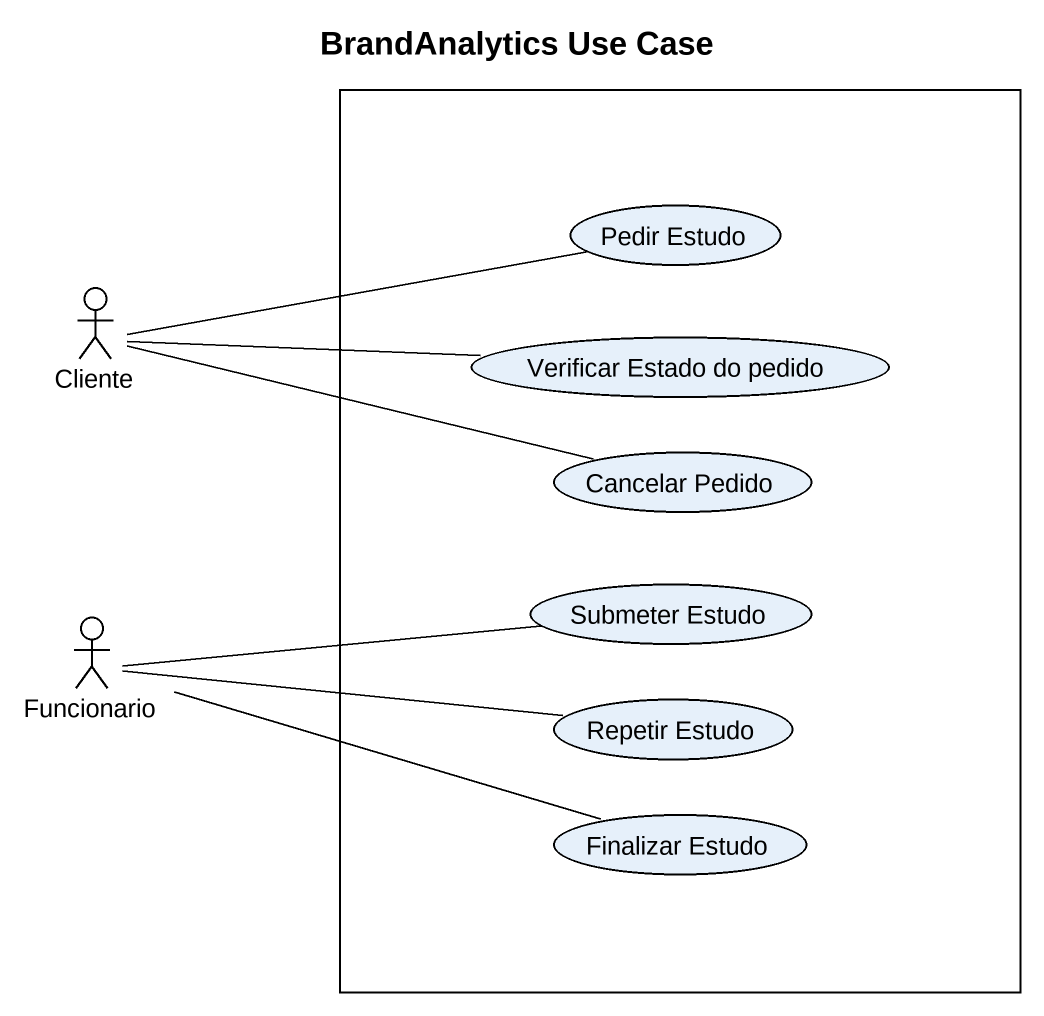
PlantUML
@startuml
title BrandAnalytics Use Case
rectangle " " as rectangle1 {
  usecase "Pedir Estudo" as Pedir_Estudo
  usecase "Verificar Estado do pedido" as Verificar_Estado_do_pedido
  usecase "Cancelar Pedido" as Cancelar_Pedido
  usecase "Submeter Estudo" as Submeter_Estudo
  usecase "Repetir Estudo" as Repetir_Estudo
  usecase "Finalizar Estudo" as Finalizar_Estudo
}
actor Cliente
actor Funcionario
Cliente -right- Pedir_Estudo
Cliente -right- Verificar_Estado_do_pedido
Cliente -right- Cancelar_Pedido
Funcionario -right- Submeter_Estudo
Funcionario -right- Repetir_Estudo
Funcionario -right- Finalizar_Estudo
@enduml
